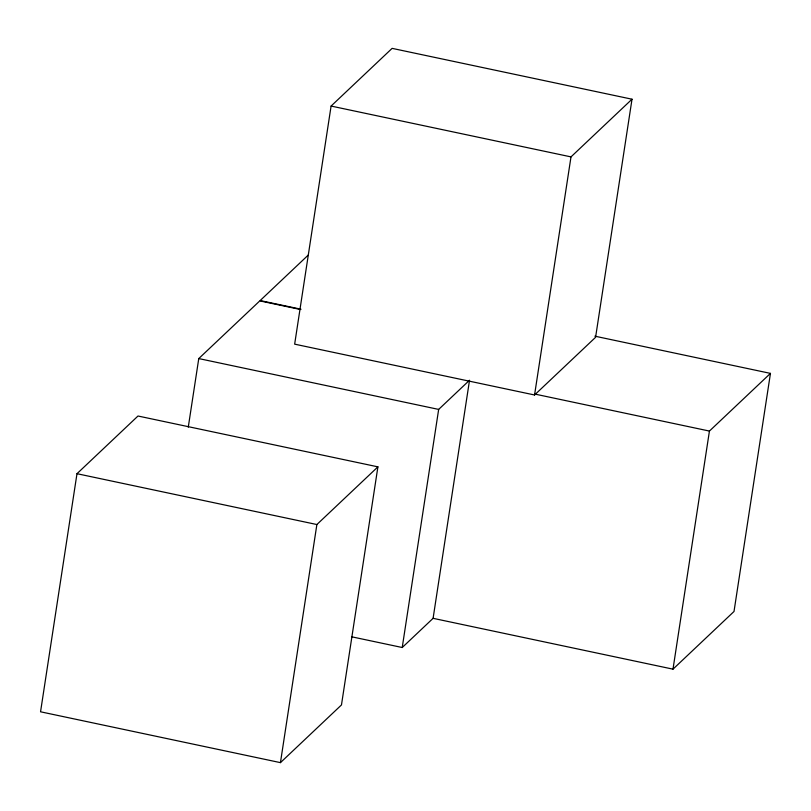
<?xml version="1.0" encoding="UTF-8"?>
<svg xmlns="http://www.w3.org/2000/svg" width="811" height="811" viewBox="0 0 811 811"><rect width="100%" height="100%" fill="white"/><g stroke="black" fill="none" stroke-linecap="round" stroke-linejoin="round"><path stroke-width="1.22" d="M76.984 473.695L40.55 711.794L280.444 762.634L341.472 704.941L377.906 466.852L138.002 416.013L76.984 473.695L316.878 524.535L377.906 466.852M188.274 427.144L198.766 358.574L259.784 300.891L300.597 309.538M331.091 106.059L294.657 344.148L534.561 394.987L595.578 337.305L632.012 99.206L392.118 48.366L331.091 106.059L570.995 156.888L632.012 99.206M280.444 762.634L316.878 524.535M351.528 636.767L402.226 647.513L438.66 409.413L468.717 380.998M469.528 380.227L433.094 618.327L672.998 669.156L734.016 611.474L770.45 373.384L594.858 336.17M534.561 394.987L570.995 156.888M672.998 669.156L709.432 431.067L770.45 373.384M308.413 254.928L260.149 300.557L300.952 309.204M402.226 647.513L433.196 618.235M535.067 394.116L709.432 431.067M198.766 358.574L438.66 409.413"/></g></svg>
